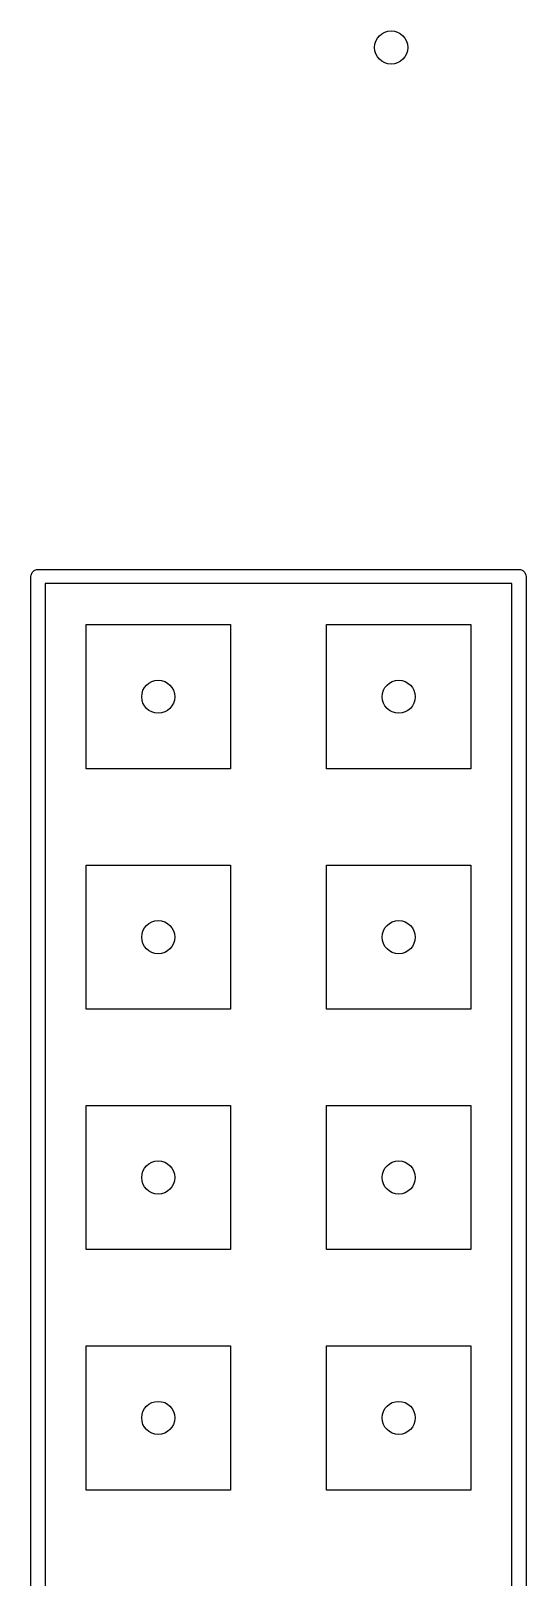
# Model space of a CAD drawing. Header units: inches. Extents: x 0.3 to 2.85, y 0.29 to 1.7.
# Drawn here: x 2.64 to 2.846, y 0.964 to 1.607 of the extents above; entities that cross this region are included whole.
import ezdxf

# ---------------------------------------------------------------- set-up
doc = ezdxf.new("R2010")
doc.units = ezdxf.units.IN
doc.header["$MEASUREMENT"] = 0
doc.layers.add('BLACK', color=250, linetype='CONTINUOUS')

msp = doc.modelspace()

# ---------------------------------------------------------------- linework, layer by layer
at = {"layer": 'BLACK', "linetype": 'CONTINUOUS'}
for p, q in [((2.64234, 1.38282), (2.64291, 1.38287)), ((2.64291, 1.38287), (2.84291, 1.38287)), ((2.84291, 1.38287), (2.84349, 1.38282)), ((2.63996, 1.37992), (2.64002, 1.3805)), ((2.63996, 0.57992), (2.63996, 1.37992)), ((2.64002, 1.3805), (2.64046, 1.38156)), ((2.64046, 1.38156), (2.64127, 1.38238)), ((2.64127, 1.38238), (2.64234, 1.38282)), ((2.64587, 1.37697), (2.64587, 0.58287)), ((2.83996, 1.37697), (2.64587, 1.37697)), ((2.83996, 0.58287), (2.83996, 1.37697)), ((2.84349, 1.38282), (2.84455, 1.38238)), ((2.84455, 1.38238), (2.84537, 1.38156)), ((2.84537, 1.38156), (2.84581, 1.3805)), ((2.84581, 1.3805), (2.84587, 1.37992)), ((2.84587, 1.37992), (2.84587, 0.57992)), ((2.66291, 1.29992), (2.66291, 1.35992)), ((2.66291, 1.35992), (2.72291, 1.35992)), ((2.72291, 1.35992), (2.72291, 1.29992)), ((2.76291, 1.29992), (2.76291, 1.35992)), ((2.76291, 1.35992), (2.82291, 1.35992)), ((2.82291, 1.35992), (2.82291, 1.29992)), ((2.72291, 1.29992), (2.66291, 1.29992)), ((2.82291, 1.29992), (2.76291, 1.29992)), ((2.66291, 1.19992), (2.66291, 1.25992)), ((2.66291, 1.25992), (2.72291, 1.25992)), ((2.72291, 1.25992), (2.72291, 1.19992)), ((2.76291, 1.19992), (2.76291, 1.25992)), ((2.76291, 1.25992), (2.82291, 1.25992)), ((2.82291, 1.25992), (2.82291, 1.19992)), ((2.72291, 1.19992), (2.66291, 1.19992)), ((2.82291, 1.19992), (2.76291, 1.19992)), ((2.66291, 1.09992), (2.66291, 1.15992)), ((2.66291, 1.15992), (2.72291, 1.15992)), ((2.72291, 1.15992), (2.72291, 1.09992)), ((2.76291, 1.09992), (2.76291, 1.15992)), ((2.76291, 1.15992), (2.82291, 1.15992)), ((2.82291, 1.15992), (2.82291, 1.09992)), ((2.72291, 1.09992), (2.66291, 1.09992)), ((2.82291, 1.09992), (2.76291, 1.09992)), ((2.66291, 0.99992), (2.66291, 1.05992)), ((2.66291, 1.05992), (2.72291, 1.05992)), ((2.72291, 1.05992), (2.72291, 0.99992)), ((2.76291, 0.99992), (2.76291, 1.05992)), ((2.76291, 1.05992), (2.82291, 1.05992)), ((2.82291, 1.05992), (2.82291, 0.99992)), ((2.72291, 0.99992), (2.66291, 0.99992)), ((2.82291, 0.99992), (2.76291, 0.99992))]:
    msp.add_line(p, q, dxfattribs=at)
at = {"layer": 'BLACK'}
for centre in [(2.78976, 1.6), (2.78976, 1.6), (2.69291, 1.32992), (2.79291, 1.32992), (2.69291, 1.22992), (2.79291, 1.22992), (2.69291, 1.12992), (2.79291, 1.12992), (2.69291, 1.02992), (2.79291, 1.02992)]:
    msp.add_circle(centre, 0.00689, dxfattribs=at)
at = {"layer": 'WHITE'}
for centre in [(2.69291, 1.32992), (2.79291, 1.32992), (2.69291, 1.22992), (2.79291, 1.22992), (2.69291, 1.12992), (2.79291, 1.12992), (2.69291, 1.02992), (2.79291, 1.02992)]:
    msp.add_circle(centre, 0.00689, dxfattribs=at)

doc.saveas('drawing.dxf')
